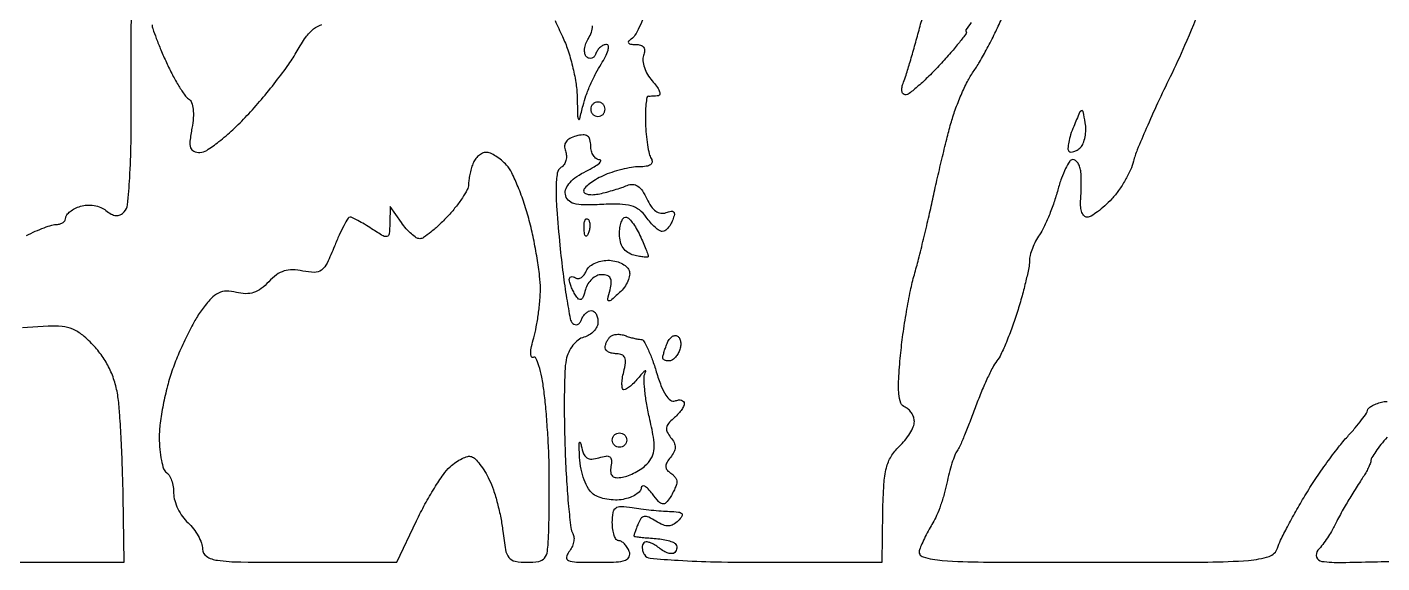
# Model space of a CAD drawing. Extents: x 0 to 102, y 0 to 135.
# Drawn here: x 66.55 to 82.49, y -0.01 to 6.3 of the extents above; entities that cross this region are included whole.
import ezdxf

# ---------------------------------------------------------------- set-up
doc = ezdxf.new("R2010")
doc.units = 0
doc.header["$MEASUREMENT"] = 0

msp = doc.modelspace()

# ---------------------------------------------------------------- linework, layer by layer
for points in [[(30.835569, 68.0607, 0.000004), (30.856286, 64.932268, 0.000002), (30.883525, 60.825814, 0.000002), (30.912326, 56.488502, 0.000002), (30.938318, 52.5789, -0.000116)], [(31.042661, 24.1956, 0.000001), (31.037549, 23.023692, 0.000001), (31.032419, 21.846099, 0.000001), (31.02793, 20.814404, 0.000005)], [(80.370638, 6.568707, -0.005318), (80.164714, 6.079236, -0.011688), (79.994604, 5.7105, 0.005326), (79.847579, 5.402179, 0.006165), (79.714345, 5.10541, 0.00555), (79.607528, 4.851742, 0.035874), (79.564435, 4.71982, -0.046072), (79.528356, 4.616546, -0.023772), (79.465622, 4.494773, -0.023414), (79.388648, 4.3747, -0.032643), (79.308214, 4.27567, -0.021159), (79.225239, 4.193409, -0.02568), (79.140597, 4.123918, -0.025642), (79.064954, 4.07384, -0.134177), (79.017238, 4.0608, -0.206769), (78.983454, 4.075395, -0.094704), (78.95718, 4.116715, -0.069783), (78.942233, 4.178278, -0.046177), (78.941755, 4.25115, 0.011182), (78.947066, 4.33484, 0.007886), (78.949444, 4.429074, 0.007963), (78.948861, 4.519306, 0.016564), (78.944957, 4.58955, 0.052143), (78.933899, 4.646187, 0.06787), (78.911772, 4.69411, 0.083667), (78.882529, 4.726458, 0.16878), (78.850461, 4.7376, 0.253155), (78.813351, 4.717524, 0.02944), (78.76477, 4.632705, 0.029662), (78.715717, 4.517322, 0.019914), (78.672967, 4.380511, -0.016597), (78.627452, 4.231378, -0.014485), (78.570218, 4.078574, -0.014715), (78.510387, 3.94343, -0.041225), (78.458207, 3.854087, 0.033798), (78.412804, 3.778931, 0.027619), (78.374441, 3.693175, 0.028455), (78.347939, 3.610022, 0.062992), (78.3396, 3.544091, -0.050012), (78.331502, 3.463337, -0.008414), (78.298057, 3.311426, -0.009133), (78.25232, 3.133644, -0.007999), (78.198176, 2.949565, -0.011119), (78.136635, 2.7665, -0.01215), (78.068686, 2.591746, -0.011658), (78.003593, 2.445377, -0.057436), (77.955954, 2.3688, 0.049094), (77.907517, 2.293752, 0.010643), (77.839809, 2.154921, 0.011001), (77.768101, 1.990149, 0.010328), (77.702111, 1.8189, -0.005682), (77.639097, 1.650736, -0.006984), (77.576319, 1.495305, -0.005893), (77.520325, 1.366335, -0.04943), (77.488801, 1.3113, 0.064776), (77.461764, 1.26056, 0.013336), (77.428506, 1.164572, 0.013819), (77.395702, 1.050164, 0.012615), (77.368165, 0.9306, -0.019199), (77.33745, 0.804835, -0.015305), (77.295043, 0.671777, -0.015571), (77.248101, 0.550849, -0.037197), (77.204021, 0.4653, 0.01289), (77.160306, 0.389716, 0.008976), (77.114733, 0.302313, 0.009061), (77.074011, 0.216827, 0.018474), (77.045781, 0.14805, 0.432752), (77.088209, 0.063329, 0.054467), (77.313755, 0.02209, 0.016711), (77.798554, 0.003367, 0.001296), (79.097954, 0, 0.001293), (80.436534, 0.003463, 0.018063), (80.918221, 0.023366, 0.055599), (81.158708, 0.069243, 0.245745), (81.257775, 0.167546, -0.036729), (81.294513, 0.259325, -0.007267), (81.374577, 0.417445, -0.007662), (81.473547, 0.599225, -0.007056), (81.580726, 0.78299, -0.011366), (81.701045, 0.97285, -0.008954), (81.839595, 1.173003, -0.00907), (81.975076, 1.354387, -0.022033), (82.08315, 1.48173, 0.010058), (82.172273, 1.581784, 0.014097), (82.247459, 1.67488, 0.010346), (82.305563, 1.75449, 0.153641), (82.3158, 1.787019, -0.215154), (82.32655, 1.810844, -0.046804), (82.363898, 1.83805, -0.040858), (82.416835, 1.863906, -0.029234), (82.479536, 1.884284, -0.066293), (82.547887, 1.892761, -0.085388)], [(66.540234, 3.844034, -0.015407), (66.644265, 3.894266, -0.016486), (66.748896, 3.936793, -0.016252), (66.840857, 3.967328, -0.070907), (66.89745, 3.975679, 0.072918), (66.937859, 3.981807, 0.087237), (66.972136, 3.999223, 0.099973), (66.995055, 4.02497, 0.132791), (67.0032, 4.055099, -0.172808), (67.015373, 4.089267, -0.057165), (67.054095, 4.126975, -0.048924), (67.11015, 4.16213, -0.03878), (67.17646, 4.188989, -0.066941), (67.252104, 4.202258, -0.051313), (67.335962, 4.197004, -0.052301), (67.414999, 4.175163, -0.07982), (67.476145, 4.139055, 0.047555), (67.539039, 4.096241, 0.108292), (67.593855, 4.080067, 0.130019), (67.643894, 4.089557, 0.08505), (67.692102, 4.123662, 0.174947), (67.731255, 4.207043, 0.008085), (67.75555, 4.524216, 0.011329), (67.771102, 4.937384, 0.005395), (67.773324, 5.469446, -0.002098), (67.771523, 6.214987, -0.026558), (67.786919, 6.495242, -0.208807)], [(73.799496, 6.410752, -0.024258), (73.749867, 6.293706, -0.024363), (73.698801, 6.199842, -0.113185), (73.656032, 6.155945, 0.057887), (73.623548, 6.129209, 0.372049), (73.622485, 6.109598, 0.201823), (73.646243, 6.096176, 0.026776), (73.705095, 6.092495, -0.067569), (73.765154, 6.083796, -0.167387), (73.801106, 6.058643, -0.175302), (73.812973, 6.017615, -0.07536), (73.800584, 5.961149, 0.11755), (73.792346, 5.899283, 0.056351), (73.809481, 5.820524, 0.051366), (73.847176, 5.738214, 0.050911), (73.900952, 5.665049, -0.026981), (73.953257, 5.60058, -0.057861), (73.984591, 5.544834, -0.114251), (73.991106, 5.506646, -0.359974), (73.974662, 5.488982, -0.009562), (73.942248, 5.485369, -0.008309), (73.908164, 5.482799, -0.008386), (73.877235, 5.481504, -0.024221), (73.8558, 5.482005, 0.385962), (73.839499, 5.469224, 0.016281), (73.828622, 5.390113, 0.020808), (73.822201, 5.287445, 0.01238), (73.82268, 5.164912, 0.015986), (73.830548, 5.03532, 0.017614), (73.846572, 4.91065, 0.017265), (73.867583, 4.805696, 0.08054), (73.891123, 4.748889, -0.159367), (73.900769, 4.70904, -0.227006), (73.882806, 4.67803, -0.115696), (73.832798, 4.658694, -0.034661), (73.750759, 4.653, 0.040346), (73.65799, 4.645502, 0.020327), (73.542884, 4.621936, 0.020044), (73.4252, 4.587754, 0.028012), (73.323426, 4.54725, 0.024588), (73.236183, 4.501392, 0.032978), (73.162415, 4.451029, 0.034684), (73.109339, 4.403116, 0.191838), (73.09506, 4.368188, 0.270764), (73.109282, 4.343339, 0.088942), (73.150509, 4.328538, 0.060126), (73.211847, 4.325642, 0.035172), (73.28475, 4.336158, 0.011568), (73.367351, 4.356084, 0.008423), (73.458248, 4.381896, 0.008517), (73.543672, 4.409313, 0.01846), (73.608081, 4.43389, -0.115161), (73.673281, 4.445224, -0.135974), (73.732383, 4.425146, -0.097464), (73.786715, 4.370082, -0.039237), (73.838158, 4.277236, 0.041665), (73.888455, 4.187487, 0.088963), (73.943686, 4.130704, 0.121593), (74.003074, 4.106999, 0.126722), (74.065686, 4.114187, -0.043382), (74.124986, 4.131219, -0.262783), (74.154214, 4.121502, -0.242115), (74.162497, 4.090467, -0.038049), (74.143808, 4.027919, -0.04219), (74.118565, 3.97576, -0.049857), (74.08608, 3.931644, -0.057208), (74.051615, 3.901282, -0.153152), (74.020746, 3.8916, -0.150592), (73.985837, 3.902358, -0.03309), (73.935833, 3.941491, -0.0316), (73.881769, 3.996423, -0.025816), (73.831033, 4.061441, 0.076406), (73.751073, 4.144978, 0.09508), (73.655172, 4.193109, 0.064177), (73.520075, 4.213168, 0.018257), (73.307459, 4.209491, -0.014003), (73.097273, 4.204067, -0.067879), (72.979335, 4.220416, -0.139313), (72.913289, 4.260923, -0.147279), (72.88016, 4.329269, -0.145519), (72.888995, 4.396791, -0.077617), (72.935125, 4.468123, -0.060028), (73.014895, 4.538358, -0.035961), (73.123987, 4.602293, 0.015059), (73.219579, 4.653077, 0.043558), (73.281148, 4.695698, 0.173347), (73.296346, 4.721347, 0.465976), (73.28475, 4.735674, -0.14929), (73.244413, 4.7488, -0.096514), (73.210064, 4.78441, -0.080397), (73.186893, 4.837074, -0.063595), (73.179, 4.89888, 0.060619), (73.169865, 4.973953, 0.187513), (73.141, 5.014998, 0.166442), (73.089251, 5.028615, 0.04584), (73.005015, 5.014662, 0.056264), (72.93282, 4.98681, 0.119414), (72.887991, 4.947627, 0.145526), (72.871186, 4.897879, 0.101132), (72.880981, 4.838995, -0.078626), (72.892543, 4.784611, -0.077042), (72.886885, 4.728911, -0.081893), (72.865347, 4.680478, -0.109274), (72.830938, 4.647028, 0.218983), (72.785321, 4.578315, 0.034584), (72.771079, 4.412653, 0.023032), (72.778749, 4.152186, 0.005791), (72.815682, 3.729104, 0.006488), (72.852959, 3.396574, 0.009614), (72.894996, 3.10633, 0.005297), (72.937417, 2.864509, 0.160492), (72.966692, 2.81124, 0.130552), (72.994904, 2.796179, 0.159052), (73.024591, 2.7987, 0.130751), (73.051329, 2.819461, 0.077034), (73.070732, 2.85525, -0.060417), (73.090953, 2.895686, -0.061139), (73.120186, 2.929936, -0.067287), (73.153585, 2.953169, -0.118906), (73.18605, 2.961, -0.169574), (73.215637, 2.950669, -0.094505), (73.24082, 2.921397, -0.075121), (73.25785, 2.877752, -0.055575), (73.2636, 2.82618, -0.111396), (73.251249, 2.771432, -0.075744), (73.215317, 2.718337, -0.070417), (73.162054, 2.674908, -0.072039), (73.099232, 2.648376, 0.10076), (73.032037, 2.615367, 0.062278), (72.969365, 2.553137, 0.057856), (72.919488, 2.471596, 0.059045), (72.890038, 2.381347, 0.040769), (72.87434, 2.246594, 0.005874), (72.868036, 1.9694, 0.006632), (72.868784, 1.640704, 0.005626), (72.878085, 1.293593, 0.005718), (72.894801, 0.956026, 0.008141), (72.917959, 0.656649, 0.004977), (72.943902, 0.406726, 0.110493), (72.967662, 0.338137, -0.122903), (72.98178, 0.293912, -0.068404), (72.977676, 0.237151, -0.061628), (72.956994, 0.177137, -0.059508), (72.922124, 0.123194, 0.13121), (72.893514, 0.061104, 0.360173), (72.91583, 0.022179, 0.082394), (73.010159, 0.003606, 0.007498), (73.250586, 0, 0.010488), (73.476423, 0.004738, 0.069807), (73.586882, 0.02499, 0.212272), (73.631147, 0.065331, 0.197461), (73.632594, 0.1269, 0.048303), (73.608365, 0.175443, 0.053891), (73.57601, 0.216523, 0.061199), (73.540827, 0.24461, 0.13875), (73.508349, 0.2538, -0.246406), (73.479352, 0.269014, -0.066505), (73.454992, 0.316778, -0.051279), (73.438305, 0.386072, -0.033477), (73.4328, 0.468194, -0.036481), (73.441339, 0.585069, -0.196694), (73.473129, 0.638796, -0.17621), (73.535916, 0.658166, -0.028333), (73.66545, 0.644351, 0.009189), (73.769604, 0.629193, 0.005943), (73.890645, 0.615302, 0.005974), (74.009291, 0.604544, 0.011232), (74.10537, 0.599157, -0.018124), (74.210323, 0.59182, -0.179849), (74.249189, 0.57247, -0.346494), (74.251878, 0.541224, -0.051087), (74.209008, 0.488568, -0.065238), (74.150144, 0.443343, -0.128116), (74.093611, 0.427699, -0.106742), (74.029606, 0.44051, -0.037021), (73.945812, 0.484587, 0.029198), (73.86081, 0.531009, 0.147218), (73.807898, 0.53896, 0.204477), (73.769279, 0.515463, 0.06369), (73.736423, 0.454399, 0.003449), (73.717338, 0.403619, 0.005007), (73.701253, 0.358521, 0.00263), (73.688242, 0.3202, 0.081748), (73.68666, 0.310331, 0.372863), (73.691931, 0.304296, 0.004063), (73.750426, 0.296596, 0.010126), (73.820471, 0.28939, 0.006127), (73.903652, 0.283558, -0.020169), (73.990435, 0.275018, -0.023551), (74.071815, 0.259745, -0.023429), (74.138479, 0.240615, -0.11528), (74.171492, 0.220108, -0.105938), (74.186754, 0.196522, -0.099316), (74.191479, 0.168187, -0.096179), (74.184921, 0.139468, -0.092542), (74.168044, 0.114844, -0.195652), (74.137619, 0.102018, -0.074593), (74.091178, 0.10839, -0.059173), (74.036836, 0.131588, -0.042786), (73.9827, 0.1692, 0.038261), (73.928977, 0.207249, 0.054456), (73.875876, 0.231664, 0.068672), (73.831091, 0.240045, 0.211389), (73.802984, 0.229184, 0.134445), (73.788522, 0.203815, 0.075499), (73.784951, 0.168266, 0.066233), (73.792331, 0.128361, 0.059678), (73.810021, 0.090229, 0.23554), (73.876402, 0.049111, 0.00726), (74.206446, 0.023512, 0.011165), (74.644064, 0.005753, 0.004641), (75.235543, 0.000461), (76.6053, 0.000921), (76.615008, 0.596863, -0.011286), (76.627493, 0.917987, -0.0457), (76.657267, 1.111365, -0.073262), (76.712812, 1.246349, -0.071155), (76.805358, 1.361097, 0.033758), (76.874485, 1.434814, 0.03393), (76.932936, 1.517044, 0.035983), (76.973617, 1.595531, 0.101914), (76.986, 1.655651, 0.078674), (76.977864, 1.707039, 0.065272), (76.954031, 1.757089, 0.066692), (76.918776, 1.798276, 0.091062), (76.87717, 1.823672, -0.217294), (76.827929, 1.873802, -0.065152), (76.804166, 1.980873, -0.036605), (76.801539, 2.154797, -0.009478), (76.823117, 2.434367, -0.010482), (76.851982, 2.680054, -0.007966), (76.893534, 2.948007, -0.008063), (76.940584, 3.19817, -0.01861), (76.985911, 3.384, 0.006395), (77.034996, 3.565822, 0.003007), (77.094008, 3.801977, 0.002979), (77.152875, 4.05015, 0.004189), (77.202216, 4.2723, -0.003652), (77.251307, 4.494451, -0.002601), (77.309413, 4.742623, -0.002625), (77.367318, 4.978786, -0.005596), (77.415079, 5.1606, -0.019924), (77.466766, 5.323122, -0.015179), (77.535724, 5.496717, -0.015419), (77.610428, 5.655682, -0.03445), (77.678938, 5.770229, 0.020568), (77.752129, 5.885236, 0.008425), (77.842297, 6.046899, 0.008319), (77.933424, 6.223967, 0.010545), (78.01138, 6.39061, 0.012731)], [(77.653508, 6.349333, 0.008125), (77.592676, 6.262486, 0.352208), (77.594401, 6.241619, -0.366918), (77.595591, 6.220568, -0.005654), (77.515649, 6.11718, -0.011995), (77.41463, 5.995648, -0.007277), (77.28966, 5.856574, -0.011219), (77.157096, 5.719594, -0.015807), (77.032487, 5.604037, -0.011962), (76.925259, 5.515142, -0.168639), (76.878759, 5.499, -0.226113), (76.853254, 5.511155, -0.136219), (76.839616, 5.54249, -0.084802), (76.841024, 5.59031, -0.04552), (76.857932, 5.64705, 0.01911), (76.888252, 5.732119, 0.003696), (76.93601, 5.888292, 0.003927), (76.988966, 6.071403, 0.003618), (77.040546, 6.2604, -0.01088), (77.093662, 6.444453, -0.013609)], [(68.0184, 6.324189, 0.084229), (68.026181, 6.278326, 0.006883), (68.068037, 6.163622, 0.009086), (68.122659, 6.027586, 0.006867), (68.187377, 5.880189, 0.013604), (68.258847, 5.733982, 0.016591), (68.333866, 5.601442, 0.015211), (68.403283, 5.495177, 0.102393), (68.448775, 5.452142, -0.169278), (68.483086, 5.409873, -0.058647), (68.501198, 5.332273, -0.046407), (68.503193, 5.229488, -0.028032), (68.487464, 5.108612, 0.017328), (68.464146, 4.955148, 0.108614), (68.472037, 4.876698, 0.218726), (68.509246, 4.836539, 0.098526), (68.581305, 4.8222, 0.146764), (68.661431, 4.846237, 0.020081), (68.804832, 4.949274, 0.021668), (68.9687, 5.08914, 0.016767), (69.135017, 5.254793, 0.013011), (69.304059, 5.444503, 0.010455), (69.476138, 5.656899, 0.0106), (69.626968, 5.859982, 0.026401), (69.725957, 6.016193, -0.025194), (69.827025, 6.176539, -0.068875), (69.918186, 6.274331, -0.092915), (70.014864, 6.326851, -0.078246)], [(72.759789, 6.373324, 0.010786), (72.845994, 6.184612, -0.03227), (72.909404, 6.028381, -0.020091), (72.964226, 5.838348, -0.020136), (73.003349, 5.64576, -0.034098), (73.01846, 5.481937, 0.001569), (73.024797, 5.246838, 0.136943), (73.035208, 5.213454, 0.65325), (73.049044, 5.215701, 0.004279), (73.088411, 5.37387, -0.027998), (73.122772, 5.488447, -0.016161), (73.176136, 5.622187, -0.016116), (73.238569, 5.753368, -0.025907), (73.300981, 5.86032, 0.02513), (73.352893, 5.948961, 0.052332), (73.382183, 6.023379, 0.097427), (73.385938, 6.072581, 0.380038), (73.36498, 6.0912, 0.107586), (73.328792, 6.083322, 0.068427), (73.292244, 6.060136, 0.063913), (73.260891, 6.025878, 0.067725), (73.239932, 5.98545, -0.085034), (73.220069, 5.950162, -0.138633), (73.192159, 5.930533, -0.156709), (73.160651, 5.929696, -0.117661), (73.130335, 5.946997, -0.155968), (73.109795, 5.983846, -0.074795), (73.107072, 6.038508, -0.062985), (73.121572, 6.101757, -0.051819), (73.152011, 6.164021, 0.05818), (73.186019, 6.235883, 0.066822), (73.200522, 6.310351, 0.069754)], [(65.751552, 0), (66.721529, 0), (67.691506, 0), (67.678247, 0.78255, 0.004334), (67.669894, 1.10864, 0.004075), (67.655771, 1.441311, 0.004055), (67.638453, 1.736034, 0.014046), (67.62035, 1.926242, 0.037487), (67.58583, 2.098372, 0.039432), (67.52637, 2.260416, 0.0399), (67.44299, 2.409386, 0.040356), (67.337289, 2.542614, 0.029975), (67.202614, 2.67049, 0.072445), (67.086206, 2.742653, 0.078818), (66.960261, 2.775214, 0.040753), (66.797234, 2.777532), (66.4956, 2.757218)], [(82.546437, 1.47205, 0.011679), (82.47421, 1.384954, 0.01559), (82.413043, 1.302424, 0.012789), (82.366601, 1.231701, 0.133948), (82.356805, 1.198772, -0.083141), (82.351097, 1.168894, -0.019273), (82.331426, 1.12147, -0.019375), (82.304202, 1.067941, -0.017888), (82.272228, 1.0152, 0.003487), (82.233052, 0.954588, 0.001648), (82.183315, 0.875874, 0.001633), (82.131798, 0.793149, 0.002307), (82.086492, 0.7191, 0.006669), (82.042985, 0.645038, 0.004988), (81.996955, 0.562326, 0.005043), (81.955157, 0.483538, 0.011466), (81.925559, 0.423, -0.028983), (81.893819, 0.36346, -0.0125), (81.84507, 0.287856, -0.012321), (81.789035, 0.209754, -0.015952), (81.733671, 0.141135, 0.265689), (81.718178, 0.061186, 0.287431), (81.779188, 0.011539, 0.035008), (82.013986, -0.000987, 0.001889), (82.757743, 0.014235, 0.005823)]]:
    msp.add_lwpolyline(points, format="xyb")
for points in [[(73.2636, 5.4144, 0.099038), (73.231313, 5.407941, 0.097945), (73.203851, 5.389549, 0.097945), (73.185459, 5.362087, 0.099038), (73.179, 5.3298, 0.099038), (73.185459, 5.297513, 0.097945), (73.203851, 5.270051, 0.097945), (73.231313, 5.251659, 0.099038), (73.2636, 5.2452, 0.099038), (73.295887, 5.251659, 0.097945), (73.323349, 5.270051, 0.097945), (73.341741, 5.297513, 0.099038), (73.3482, 5.3298, 0.099038), (73.341741, 5.362087, 0.097945), (73.323349, 5.389549, 0.097945), (73.295887, 5.407941, 0.099038)], [(78.996366, 5.171993, 0.007845), (78.971908, 5.302152, 0.447526), (78.953027, 5.313158, 0.21507), (78.930008, 5.292245, 0.003494), (78.859936, 5.127717, 0.021272), (78.8242, 5.030752, 0.030041), (78.801384, 4.941586, 0.030202), (78.791938, 4.869359, 0.217083), (78.803943, 4.837257, 0.188003), (78.828394, 4.826521, 0.089203), (78.863026, 4.831256, 0.069022), (78.902398, 4.850354, 0.049024), (78.940373, 4.881533, 0.102167), (78.972576, 4.930496, 0.046961), (78.994091, 5.004126, 0.043834), (79.002823, 5.088748, 0.046348)], [(71.948239, 4.8222, 0.111633), (71.904367, 4.812281, 0.066107), (71.859185, 4.782891, 0.06103), (71.819596, 4.739547, 0.063043), (71.792151, 4.688381, 0.023203), (71.772482, 4.62903, 0.016723), (71.755884, 4.561255, 0.016948), (71.744424, 4.495605, 0.034749), (71.7408, 4.443528, -0.123067), (71.72609, 4.384669, -0.022811), (71.668701, 4.287928, -0.023233), (71.589323, 4.178483, -0.019355), (71.495358, 4.069747, -0.015554), (71.395324, 3.969125, -0.020493), (71.297739, 3.884182, -0.018407), (71.21275, 3.821108, -0.151556), (71.167276, 3.807, -0.147603), (71.126813, 3.819211, -0.034391), (71.069908, 3.862915, -0.032567), (71.008757, 3.924485, -0.026955), (70.951856, 3.99735), (70.819075, 4.1877), (70.814637, 3.98762, -0.019003), (70.807226, 3.864613, -0.3047), (70.782013, 3.834045, -0.210458), (70.736194, 3.839816, -0.009971), (70.601677, 3.92417, 0.009349), (70.518458, 3.9765, 0.012482), (70.440906, 4.020665, 0.009742), (70.375111, 4.054355, 0.113927), (70.347191, 4.0608, 0.264821), (70.32358, 4.047351, 0.011158), (70.274449, 3.960125, 0.016697), (70.21998, 3.849425, 0.010816), (70.164099, 3.718076, -0.016747), (70.077279, 3.520541, -0.115327), (70.011305, 3.438492, -0.17242), (69.9285, 3.410827, -0.04933), (69.792018, 3.426955, 0.047475), (69.671454, 3.441654, 0.083383), (69.572246, 3.42768, 0.082735), (69.482528, 3.381947, 0.046099), (69.390763, 3.30005, -0.04489), (69.300929, 3.219486, -0.081405), (69.213556, 3.174122, -0.085838), (69.119547, 3.160378, -0.055011), (69.009984, 3.17537, 0.061322), (68.892578, 3.189934, 0.116783), (68.80049, 3.168217, 0.090694), (68.713082, 3.102457, 0.027074), (68.606325, 2.973311, 0.031277), (68.522701, 2.844017, 0.013324), (68.426573, 2.661573, 0.013122), (68.334052, 2.460917, 0.016801), (68.260069, 2.271409, 0.021056), (68.199909, 2.074483, 0.015355), (68.149139, 1.851307, 0.015565), (68.114048, 1.636382, 0.032691), (68.103, 1.46759, 0.021965), (68.10919, 1.326754, 0.028907), (68.127851, 1.199532, 0.029087), (68.154738, 1.099108, 0.176155), (68.1876, 1.0575, -0.125069), (68.220103, 1.023871, -0.047009), (68.247349, 0.963763, -0.042863), (68.265947, 0.889681, -0.040093), (68.2722, 0.811819, 0.071751), (68.284492, 0.726599, 0.041955), (68.321902, 0.630254, 0.041009), (68.376641, 0.538145, 0.054318), (68.4414, 0.4653, -0.044853), (68.506145, 0.395183, -0.038833), (68.560897, 0.311305, -0.040713), (68.59852, 0.226902, -0.084684), (68.6106, 0.156088, 0.258433), (68.65792, 0.07065, 0.106267), (68.78663, 0.024038, 0.03116), (69.061125, 0.003849, 0.002779), (69.753619, 0), (70.896638, 0), (71.128369, 0.48645, -0.013755), (71.229073, 0.683684, -0.013964), (71.33999, 0.874075, -0.013869), (71.445504, 1.034014, -0.05424), (71.523373, 1.122926, -0.034546), (71.59253, 1.178176, -0.040334), (71.665276, 1.220253, -0.044515), (71.731212, 1.24468, -0.145915), (71.777173, 1.243579, -0.123547), (71.819627, 1.216986, -0.027668), (71.875746, 1.1517, -0.027089), (71.933827, 1.066902, -0.023312), (71.985618, 0.972047, -0.033656), (72.033801, 0.853435, -0.015588), (72.080981, 0.69382, -0.015361), (72.120308, 0.522391, -0.02064), (72.14467, 0.364944, 0.015767), (72.175931, 0.14901, 0.122073), (72.217039, 0.056523, 0.183749), (72.288987, 0.012791, 0.045711), (72.428602, 0, 0.038768), (72.567705, 0.010802, 0.186935), (72.635145, 0.049828, 0.141395), (72.669165, 0.131275, 0.01926), (72.683369, 0.31725, 0.005093), (72.687613, 0.471421, 0.002166), (72.6903, 0.67799, 0.002143), (72.691267, 0.898437, 0.002809), (72.690156, 1.0998, 0.008602), (72.684191, 1.310234, 0.005199), (72.670247, 1.559223, 0.005207), (72.651246, 1.80629, 0.009106), (72.629657, 2.010392, 0.016386), (72.603231, 2.178017, 0.030254), (72.569165, 2.311639, 0.036149), (72.533037, 2.40147, 0.443495), (72.501407, 2.41061, -0.466133), (72.48071, 2.417441, -0.101998), (72.473153, 2.459858, -0.044213), (72.482273, 2.538583, -0.0189), (72.507637, 2.641559, 0.022655), (72.537998, 2.768929, 0.013033), (72.563546, 2.924636, 0.013004), (72.581093, 3.082697, 0.021141), (72.5868, 3.217617, 0.029568), (72.57795, 3.367146, 0.010836), (72.54841, 3.576905, 0.010698), (72.506147, 3.805304, 0.01261), (72.456111, 4.019401, 0.016294), (72.396072, 4.222528, 0.017111), (72.323796, 4.417979, 0.017013), (72.250154, 4.58181, 0.06989), (72.189199, 4.671676, 0.034532), (72.129342, 4.729277, 0.03471), (72.062225, 4.777983, 0.036891), (71.997897, 4.811852, 0.103082)], [(73.145512, 4.037888, -0.126455), (73.161861, 4.010229, -0.060344), (73.168558, 3.969172, -0.05415), (73.165392, 3.922003, -0.051402), (73.152191, 3.875737, -0.054073), (73.133448, 3.840487, -0.470617), (73.11803, 3.839028, -0.168741), (73.106074, 3.863711, -0.018894), (73.101079, 3.92685, -0.028489), (73.102009, 3.985747, -0.077125), (73.111376, 4.026354, -0.208169), (73.126997, 4.041797, -0.296942)], [(73.58842, 4.0608, -0.192314), (73.622046, 4.04737, -0.036304), (73.667419, 3.997503, -0.034096), (73.714829, 3.927831, -0.025457), (73.75762, 3.845319, -0.004943), (73.795233, 3.760558, -0.006963), (73.82696, 3.684206, -0.004311), (73.852095, 3.619647, -0.090914), (73.8558, 3.59944, -0.404813), (73.846626, 3.589965, -0.028474), (73.806097, 3.590968, -0.027692), (73.751491, 3.598498, -0.015846), (73.6866, 3.613287, -0.082332), (73.614417, 3.645529, -0.096222), (73.560939, 3.698033, -0.089464), (73.528409, 3.77005, -0.061532), (73.5174, 3.859167, -0.033462), (73.522575, 3.936402, -0.051259), (73.538262, 4.00157, -0.066475), (73.561162, 4.046494, -0.246475)], [(73.378794, 3.5532, -0.053861), (73.460629, 3.544359, -0.056988), (73.537057, 3.518258, -0.063723), (73.597039, 3.479793, -0.127407), (73.629543, 3.434249, -0.130747), (73.63552, 3.37828, -0.062782), (73.615483, 3.30834, -0.055865), (73.574471, 3.23605, -0.051941), (73.517578, 3.172662, -0.005133), (73.414899, 3.081638, -0.25916), (73.389471, 3.076274, -0.392133), (73.37882, 3.094701, -0.008114), (73.406251, 3.207013, 0.04319), (73.420549, 3.290581, 0.148722), (73.409098, 3.343744, 0.190094), (73.372458, 3.37384, 0.078147), (73.307847, 3.384, 0.11137), (73.249093, 3.370749, 0.075745), (73.192115, 3.332197, 0.070424), (73.145512, 3.275051, 0.072057), (73.117043, 3.207648, -0.021889), (73.090931, 3.123103, -0.185328), (73.065457, 3.093454, -0.331312), (73.036615, 3.097677, -0.055202), (72.999358, 3.144198, -0.023562), (72.97187, 3.192448, -0.022176), (72.948433, 3.24404, -0.022767), (72.9318, 3.291588, -0.068123), (72.926495, 3.325543, -0.134744), (72.932139, 3.347742, -0.195203), (72.947828, 3.360131, -0.143304), (72.972032, 3.360087, -0.066872), (73.000935, 3.347179, 0.160704), (73.033591, 3.339364, 0.122111), (73.068673, 3.351255, 0.094924), (73.100996, 3.381922, 0.064087), (73.12518, 3.426786, -0.121373), (73.15885, 3.475169, -0.064804), (73.219689, 3.516066, -0.058582), (73.296749, 3.543792, -0.057149)], [(73.58335, 2.667531, 0.017053), (73.633192, 2.650331, 0.01512), (73.68612, 2.635798, 0.015362), (73.734571, 2.625623, 0.044099), (73.768781, 2.6226, -0.268155), (73.801144, 2.603899, -0.020061), (73.850221, 2.510251, -0.023481), (73.901825, 2.386698, -0.015396), (73.950052, 2.240136, 0.020396), (74.005175, 2.078093, 0.051532), (74.061683, 1.967303, 0.085617), (74.117512, 1.906824, 0.260927), (74.17089, 1.899081, -0.057645), (74.212204, 1.909685, -0.102549), (74.247102, 1.907297, -0.14852), (74.270002, 1.892697, -0.17896), (74.2788, 1.868904, -0.121143), (74.270273, 1.834226, -0.035418), (74.241217, 1.787155, -0.033321), (74.199823, 1.737047, -0.03026), (74.150857, 1.691134, 0.046911), (74.093453, 1.633606, 0.137756), (74.07101, 1.582912, 0.150414), (74.079187, 1.530789, 0.059704), (74.118916, 1.469275, -0.056084), (74.159331, 1.407679, -0.121001), (74.172056, 1.352789, -0.118272), (74.158007, 1.297421, -0.052244), (74.115851, 1.234232, 0.043282), (74.076504, 1.177479, 0.115588), (74.062535, 1.130589, 0.160707), (74.072781, 1.091961, 0.110253), (74.105492, 1.060039, -0.044243), (74.139333, 1.034737, -0.045822), (74.167761, 1.004147, -0.050244), (74.187096, 0.973088, -0.120213), (74.192905, 0.946757, -0.078838), (74.187349, 0.916143, -0.019283), (74.1685, 0.868316, -0.019278), (74.142349, 0.814527, -0.018169), (74.111645, 0.761812, -0.051114), (74.063452, 0.700466, -0.256368), (74.023196, 0.687976, -0.162341), (73.977916, 0.71408, -0.019711), (73.904131, 0.804112, 0.026532), (73.854824, 0.86263, 0.076971), (73.813259, 0.895152, 0.232395), (73.787196, 0.89655, 0.292885), (73.773891, 0.877012, -0.181566), (73.75771, 0.837341, -0.064434), (73.709891, 0.797421, -0.053525), (73.640905, 0.763243, -0.04106), (73.5598, 0.740713, -0.051145), (73.468581, 0.732786, -0.039766), (73.369378, 0.74224, -0.040913), (73.277359, 0.766353, -0.07346), (73.208418, 0.802658, -0.103246), (73.151519, 0.865771, -0.043403), (73.10248, 0.969627, -0.039206), (73.0663, 1.097357, -0.034285), (73.048422, 1.235058, -0.006386), (73.04277, 1.353238, -0.044111), (73.04585, 1.411154, -0.759346), (73.054943, 1.412348, -0.050622), (73.067771, 1.37107, 0.044329), (73.095362, 1.278186, 0.150639), (73.134452, 1.229487, 0.168408), (73.191218, 1.214282, 0.058905), (73.275379, 1.230438, -0.035633), (73.359105, 1.250582, -0.199887), (73.403028, 1.240311, -0.234425), (73.422473, 1.203499, -0.048703), (73.417062, 1.128369, 0.059039), (73.413406, 1.057132, 0.188003), (73.433272, 1.01475, 0.180849), (73.477252, 0.996002, 0.054107), (73.551208, 1.000665, 0.051015), (73.621989, 1.020485, 0.029705), (73.702068, 1.057634, 0.02944), (73.778667, 1.104873, 0.043508), (73.839097, 1.155611, 0.084319), (73.899944, 1.241357, 0.099239), (73.924647, 1.337663, 0.05777), (73.916173, 1.473824, 0.012323), (73.868465, 1.706532, -0.014758), (73.834588, 1.875969, -0.01857), (73.813735, 2.03462, -0.016926), (73.805838, 2.166722, -0.122556), (73.819501, 2.228387, 0.095876), (73.825515, 2.250054, 0.631672), (73.818352, 2.25419, 0.060034), (73.791409, 2.230412, 0.0103), (73.746997, 2.17845, -0.020804), (73.696451, 2.121765, -0.026168), (73.644921, 2.07389, -0.025918), (73.598787, 2.039217, -0.149264), (73.569912, 2.0304, -0.34819), (73.551996, 2.044597, -0.054557), (73.546142, 2.092528, -0.041151), (73.550909, 2.160799, -0.023487), (73.56726, 2.2419, 0.029142), (73.586997, 2.345851, 0.126491), (73.579405, 2.407627, 0.206124), (73.545945, 2.441418, 0.096238), (73.484271, 2.4534, -0.049838), (73.432202, 2.458603, -0.069824), (73.388171, 2.474109, -0.08998), (73.358544, 2.496985, -0.185539), (73.3482, 2.5239, -0.067994), (73.352475, 2.555192, -0.039032), (73.36554, 2.591031, -0.038215), (73.384635, 2.625653, -0.051296), (73.407231, 2.653431, -0.115981), (73.438412, 2.67274, -0.060988), (73.483316, 2.681923, -0.055708), (73.534181, 2.680325, -0.055983)], [(74.19937, 2.661705, -0.140461), (74.223325, 2.63537, -0.079038), (74.236249, 2.593779, -0.068289), (74.236608, 2.543796, -0.059372), (74.223754, 2.492991, -0.049338), (74.199921, 2.445486, -0.054508), (74.167904, 2.405281, -0.061742), (74.132955, 2.377816, -0.136521), (74.100549, 2.3688, -0.044875), (74.07163, 2.371401, -0.064741), (74.047192, 2.379193, -0.084664), (74.030676, 2.390661, -0.2014), (74.025, 2.404181, -0.065096), (74.027742, 2.425155, -0.008608), (74.04003, 2.468335, -0.009863), (74.056574, 2.519251, -0.008128), (74.076165, 2.572895, -0.057286), (74.101065, 2.620623, -0.087957), (74.133462, 2.653983, -0.118453), (74.167909, 2.668092, -0.178492)], [(73.5174, 1.5228, -0.099038), (73.549687, 1.516341, -0.097945), (73.577149, 1.497949, -0.097945), (73.595541, 1.470487, -0.099038), (73.602, 1.4382, -0.099038), (73.595541, 1.405913, -0.097945), (73.577149, 1.378451, -0.097945), (73.549687, 1.360059, -0.099038), (73.5174, 1.3536, -0.099038), (73.485113, 1.360059, -0.097945), (73.457651, 1.378451, -0.097945), (73.439259, 1.405913, -0.099038), (73.4328, 1.4382, -0.099038), (73.439259, 1.470487, -0.097945), (73.457651, 1.497949, -0.097945), (73.485113, 1.516341, -0.099038)]]:
    msp.add_lwpolyline(points, format="xyb", close=True)

doc.saveas('drawing.dxf')
